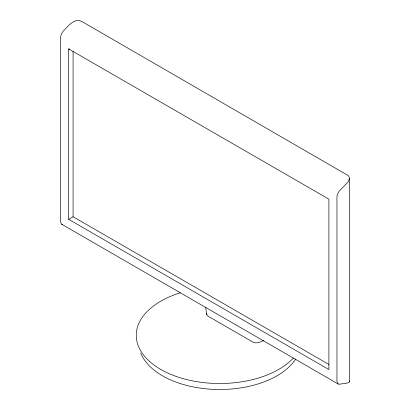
<?xml version="1.0" encoding="UTF-8"?>
<svg xmlns="http://www.w3.org/2000/svg" width="410" height="410" viewBox="0 0 410 410"><rect width="100%" height="100%" fill="white"/><g stroke="black" fill="none" stroke-linecap="round" stroke-linejoin="round"><path stroke-width="0.61" d="M263.671 340.551C260.452 341.96 256.552 344.031 253.057 342.165L207.87 316.074L206.589 314.429L206.876 313.204M349.397 178.442L348.377 181.64L338.937 191.46L337.312 194.622L336.948 196.631L336.948 381.402L337.737 383.611L338.937 384.272L347.173 383.094L349.135 382.258L349.397 381.592L349.397 178.442L349.135 176.951L348.377 175.664L81.559 21.33C73.882 17.835 67.875 26.604 63.289 31.109L61.392 33.968L60.603 37.079L60.603 221.856L61.392 224.065L338.291 384.047M69.761 49.21L68.654 48.918L68.654 219.314L73.082 216.757L328.999 364.51M61.946 224.501L62.592 224.726M68.654 48.918L328.902 199.173L328.902 369.564L68.654 219.314M349.135 380.813L349.397 381.592M205.723 307.49L206.589 314.429M73.082 51.358L73.082 216.757M295.6 359.083A80.97 46.745 0 0 1 214.312 389.397A80.97 46.745 0 0 1 140.763 353.082M293.396 357.986A83.476 48.195 0 0 1 160.776 369.436A83.476 48.195 0 0 1 180.292 292.842"/></g></svg>
